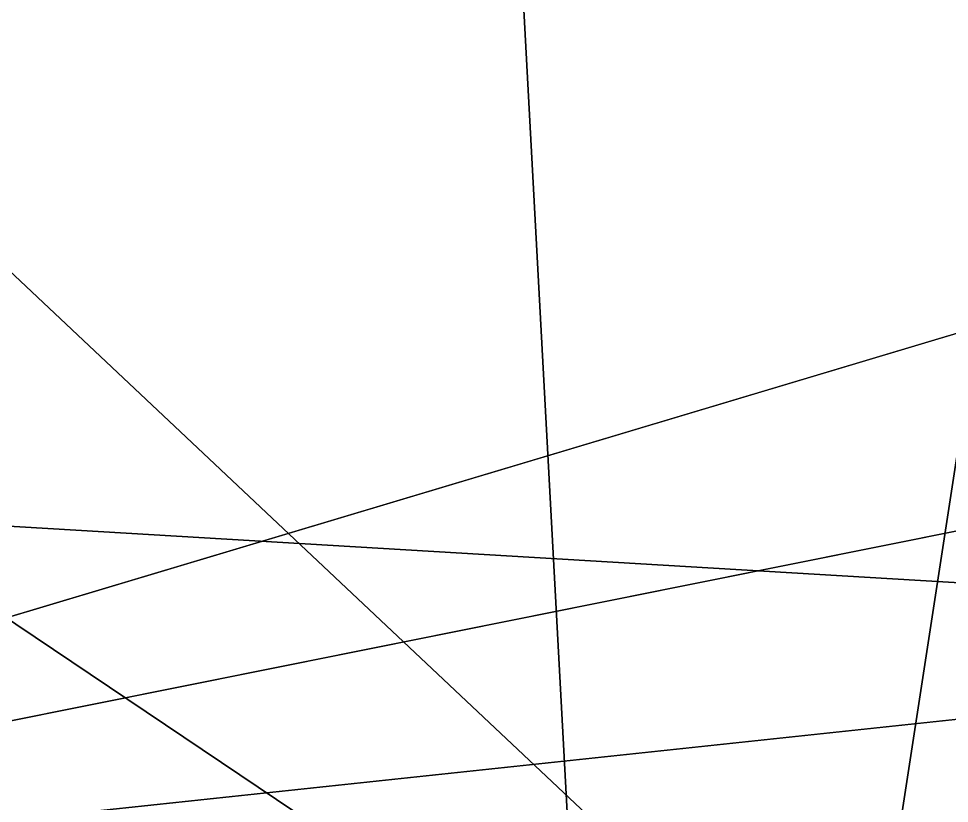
# Model space of a CAD drawing. Header units: metres. Extents: x 503497 to 504361, y 6966567 to 6966857.
# Drawn here: x 504126.1792 to 504126.4611, y 6966702.8089 to 6966703.0467 of the extents above; entities that cross this region are included whole.
import ezdxf

# ---------------------------------------------------------------- set-up
doc = ezdxf.new("R2010")
doc.units = ezdxf.units.M

msp = doc.modelspace()

# ---------------------------------------------------------------- linework, layer by layer
at = {"layer": 'SHADOW_APPROVED_20260621T120000'}
for points in [[(504124.9683, 6966704.1079), (504125.9354, 6966710.4181), (504128.5564, 6966661.7453), (504127.5893, 6966655.4351), (504124.9683, 6966704.1079)], [(504125.9354, 6966710.4181), (504127.8093, 6966710.1258), (504130.4303, 6966661.453), (504128.5564, 6966661.7453), (504125.9354, 6966710.4181)]]:
    msp.add_lwpolyline(points, close=True, dxfattribs=at)
at = {"layer": 'SHADOW_APPROVED_20260621T150000'}
for points in [[(504124.9683, 6966704.1079), (504125.9354, 6966710.4181), (504199.2155, 6966641.4153), (504198.2484, 6966635.1051), (504124.9683, 6966704.1079)], [(504125.0625, 6966703.6133), (504124.9683, 6966704.1079), (504198.2484, 6966635.1051), (504198.3426, 6966634.6105), (504125.0625, 6966703.6133)]]:
    msp.add_lwpolyline(points, close=True, dxfattribs=at)
at = {"layer": 'SHADOW_APPROVED_20260621T160000'}
for points in [[(504125.0625, 6966703.6133), (504124.9683, 6966704.1079), (504293.2245, 6966591.0081), (504293.3187, 6966590.5135), (504125.0625, 6966703.6133)], [(504125.4218, 6966703.0603), (504125.0625, 6966703.6133), (504293.3187, 6966590.5135), (504293.678, 6966589.9605), (504125.4218, 6966703.0603)]]:
    msp.add_lwpolyline(points, close=True, dxfattribs=at)
at = {"layer": 'SHADOW_APPROVED_20261221T090000'}
for points in [[(504154.0443, 6966707.0275), (504153.1492, 6966701.2887), (504120.2192, 6966703.2472), (504121.1143, 6966708.986), (504154.0443, 6966707.0275)], [(504153.1492, 6966701.2887), (504158.2689, 6966700.4901), (504125.3389, 6966702.4486), (504120.2192, 6966703.2472), (504153.1492, 6966701.2887)]]:
    msp.add_lwpolyline(points, close=True, dxfattribs=at)
at = {"layer": 'SHADOW_APPROVED_20261221T150000'}
for points in [[(504125.8564, 6966702.7697), (504125.4218, 6966703.0603), (504163.1157, 6966707.0806), (504163.5503, 6966706.79), (504125.8564, 6966702.7697)], [(504126.6349, 6966702.5968), (504125.8564, 6966702.7697), (504163.5503, 6966706.79), (504164.3288, 6966706.6171), (504126.6349, 6966702.5968)]]:
    msp.add_lwpolyline(points, close=True, dxfattribs=at)
at = {"layer": 'SHADOW_APPROVED_20261221T160000'}
for points in [[(504125.8564, 6966702.7697), (504125.4218, 6966703.0603), (504184.9836, 6966715.0121), (504185.4182, 6966714.7215), (504125.8564, 6966702.7697)], [(504126.6349, 6966702.5968), (504125.8564, 6966702.7697), (504185.4182, 6966714.7215), (504186.1967, 6966714.5486), (504126.6349, 6966702.5968)]]:
    msp.add_lwpolyline(points, close=True, dxfattribs=at)
at = {"layer": 'SHADOW_APPROVED_20261221T170000'}
for points in [[(504125.8564, 6966702.7697), (504125.4218, 6966703.0603), (504228.6217, 6966733.9479), (504229.0563, 6966733.6573), (504125.8564, 6966702.7697)], [(504126.6349, 6966702.5968), (504125.8564, 6966702.7697), (504229.0563, 6966733.6573), (504229.8348, 6966733.4844), (504126.6349, 6966702.5968)]]:
    msp.add_lwpolyline(points, close=True, dxfattribs=at)
at = {"layer": 'SHADOW_COMPARATOR_RL48_20260621T120000'}
for points in [[(504124.9683, 6966704.1079), (504125.9354, 6966710.4181), (504127.5697, 6966680.0683), (504126.6026, 6966673.7581), (504124.9683, 6966704.1079)], [(504125.9354, 6966710.4181), (504127.8093, 6966710.1258), (504129.4436, 6966679.776), (504127.5697, 6966680.0683), (504125.9354, 6966710.4181)]]:
    msp.add_lwpolyline(points, close=True, dxfattribs=at)
at = {"layer": 'SHADOW_COMPARATOR_RL48_20260621T150000'}
for points in [[(504124.9683, 6966704.1079), (504125.9354, 6966710.4181), (504171.629, 6966667.3916), (504170.6619, 6966661.0814), (504124.9683, 6966704.1079)], [(504125.0625, 6966703.6133), (504124.9683, 6966704.1079), (504170.6619, 6966661.0814), (504170.7561, 6966660.5868), (504125.0625, 6966703.6133)]]:
    msp.add_lwpolyline(points, close=True, dxfattribs=at)
at = {"layer": 'SHADOW_COMPARATOR_RL48_20260621T160000'}
for points in [[(504125.0625, 6966703.6133), (504124.9683, 6966704.1079), (504229.884, 6966633.5849), (504229.9782, 6966633.0903), (504125.0625, 6966703.6133)], [(504125.4218, 6966703.0603), (504125.0625, 6966703.6133), (504229.9782, 6966633.0903), (504230.3375, 6966632.5373), (504125.4218, 6966703.0603)]]:
    msp.add_lwpolyline(points, close=True, dxfattribs=at)
at = {"layer": 'SHADOW_COMPARATOR_RL48_20261221T120000'}
msp.add_lwpolyline([(504168.7414, 6966681.4706), (504126.0606, 6966688.1283), (504127.0393, 6966694.4024), (504124.1783, 6966694.8487), (504124.8125, 6966698.9143), (504125.0905, 6966699.4879), (504125.6011, 6966699.9053), (504126.1035, 6966700.0497), (504127.8849, 6966699.8233), (504128.0519, 6966700.894), (504127.2734, 6966701.0669), (504126.8388, 6966701.3575), (504126.4795, 6966701.9105), (504126.3853, 6966702.4051), (504127.3524, 6966708.7153), (504129.2263, 6966708.423), (504129.7744, 6966711.9365), (504142.2724, 6966709.987), (504142.2724, 6966709.987), (504142.1889, 6966709.4516), (504145.6021, 6966708.9192), (504145.9831, 6966711.3619), (504154.5996, 6966710.0178)], dxfattribs=at)
msp.add_lwpolyline([(504124.9683, 6966704.1079), (504125.9354, 6966710.4181), (504127.3524, 6966708.7153), (504126.3853, 6966702.4051), (504124.9683, 6966704.1079)], close=True, dxfattribs=at)
at = {"layer": 'SHADOW_COMPARATOR_RL48_20261221T150000'}
for points in [[(504125.8564, 6966702.7697), (504125.4218, 6966703.0603), (504148.9257, 6966705.5672), (504149.3603, 6966705.2766), (504125.8564, 6966702.7697)], [(504126.6349, 6966702.5968), (504125.8564, 6966702.7697), (504149.3603, 6966705.2766), (504150.1388, 6966705.1037), (504126.6349, 6966702.5968)]]:
    msp.add_lwpolyline(points, close=True, dxfattribs=at)
at = {"layer": 'SHADOW_COMPARATOR_RL48_20261221T160000'}
for points in [[(504125.8564, 6966702.7697), (504125.4218, 6966703.0603), (504162.5614, 6966710.5128), (504162.996, 6966710.2222), (504125.8564, 6966702.7697)], [(504126.6349, 6966702.5968), (504125.8564, 6966702.7697), (504162.996, 6966710.2222), (504163.7745, 6966710.0493), (504126.6349, 6966702.5968)]]:
    msp.add_lwpolyline(points, close=True, dxfattribs=at)
at = {"layer": 'SHADOW_COMPARATOR_RL48_20261221T170000'}
for points in [[(504125.8564, 6966702.7697), (504125.4218, 6966703.0603), (504189.7718, 6966722.3202), (504190.2064, 6966722.0296), (504125.8564, 6966702.7697)], [(504126.6349, 6966702.5968), (504125.8564, 6966702.7697), (504190.2064, 6966722.0296), (504190.9849, 6966721.8567), (504126.6349, 6966702.5968)]]:
    msp.add_lwpolyline(points, close=True, dxfattribs=at)

doc.saveas('drawing.dxf')
